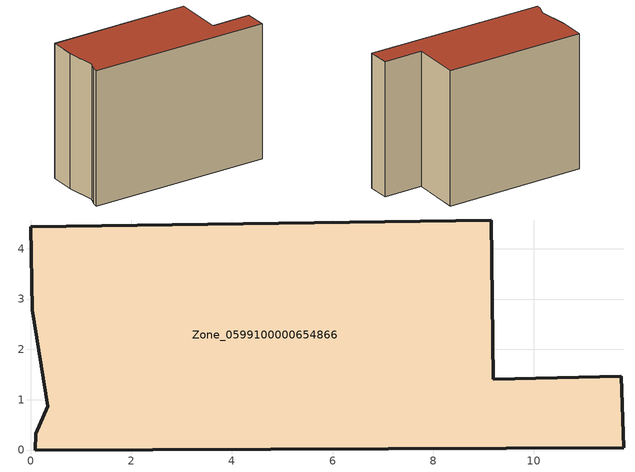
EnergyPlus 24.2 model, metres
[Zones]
Zone_0599100000654866
 floor ground (C_G): 0.1,0.32 0.34,0.87 0.03,2.79 0,4.44 9.15,4.57 9.2,1.41 11.74,1.46 11.79,0.05 0.09,0 z0
 wall outside (C_F): 9.15,4.57 0,4.44 0.03,2.79 0.34,0.87 0.1,0.32 0.09,0 11.79,0.05 11.74,1.46 9.2,1.41 9.15,4.57 z0:8.94
 roof outside (C_R): 0.34,0.87 0.1,0.32 0.09,0 11.79,0.05 11.74,1.46 9.2,1.41 9.15,4.57 0,4.44 0.03,2.79 z8.94
[BUILDING]
Pand.0599100000654866: North Axis=0; Terrain=City; Loads Convergence Tolerance Value=0.04; Temperature Convergence Tolerance Value=0.4; Solar Distribution=FullExterior; Maximum Number of Warmup Days=25; Minimum Number of Warmup Days=1
[Site:Location]
Rotterdam.The.Hague.AP_ZH_NLD Design_Conditions: Latitude=51.96; Longitude=4.45; Time Zone=1; Elevation=-4.5
[SITE:GROUNDTEMPERATURE:BUILDINGSURFACE]
18, 18, 18, 18, 18, 18, 18, 18, 18, 18, 18, 18
[MATERIAL] Thermal Absorptance=0.9; Solar Absorptance=0.7; Visible Absorptance=0.7
Name | Roughness | Thickness | Conductivity | Density | Specific Heat
G.TI.1946 | MediumSmooth | 0.15 | 1 | 540 | 1210
F.TI.1946 | Rough | 0.3 | 0.857143 | 1920 | 840
R.TI.1946 | MediumRough | 0.2 | 0.1 | 1500 | 1000
[CONSTRUCTION]
C_G: G.TI.1946
C_F: F.TI.1946
C_R: R.TI.1946
[ZONE]
Zone_0599100000654866: Type=1; Multiplier=1; Ceiling Height=Autocalculate; Volume=Autocalculate; Floor Area=autocalculate; Part of Total Floor Area=Yes
[ZONEINFILTRATION:DESIGNFLOWRATE]
Infil_Zone_0599100000654866: Zone or ZoneList or Space or SpaceList=Zone_0599100000654866; Schedule=AlwaysOn; Design Flow Rate Calculation Method=Flow/Area; Flow Rate per Floor Area=0.003; Constant Term Coefficient=1; Temperature Term Coefficient=0; Velocity Term Coefficient=0; Velocity Squared Term Coefficient=0
[HVACTEMPLATE:ZONE:IDEALLOADSAIRSYSTEM]
Zone_0599100000654866: Maximum Heating Supply Air Temperature=50; Minimum Cooling Supply Air Temperature=13; Maximum Heating Supply Air Humidity Ratio=0.0156; Minimum Cooling Supply Air Humidity Ratio=0.0077; Heating Limit=NoLimit; Cooling Limit=NoLimit; Dehumidification Control Type=ConstantSensibleHeatRatio; Cooling Sensible Heat Ratio=0.7; Dehumidification Setpoint=60; Humidification Control Type=None; Humidification Setpoint=30; Outdoor Air Method=None; Outdoor Air Flow Rate per Person=0.00944; Outdoor Air Flow Rate per Zone Floor Area=0; Outdoor Air Flow Rate per Zone=0; Demand Controlled Ventilation Type=None; Outdoor Air Economizer Type=NoEconomizer; Heat Recovery Type=None; Sensible Heat Recovery Effectiveness=0.7; Latent Heat Recovery Effectiveness=0.65
[ZONECONTROL:THERMOSTAT]
ThermostatControl_Zone_0599100000654866: Zone or ZoneList=Zone_0599100000654866; Control Type Schedule=DualSetpointControlType; Control 1=Thermostat_Zone_0599100000654866; Temperature Difference Between Cutout And Setpoint=0
[THERMOSTATSETPOINT:DUALSETPOINT]
Thermostat_Zone_0599100000654866: Heating Setpoint Temperature Schedule=HeatingSetpoint_Zone_0599100000654866; Cooling Setpoint Temperature Schedule=CoolingSetpoint_Zone_0599100000654866
[SCHEDULE:COMPACT]
HeatingSetpoint_Zone_0599100000654866: Through: 12/31, For: AllDays, Until: 24:00, 21
CoolingSetpoint_Zone_0599100000654866: Through: 12/31, For: AllDays, Until: 24:00, 24
DualSetpointControlType: Through: 12/31, For: AllDays, Until: 24:00, 4
AlwaysOn: Through: 12/31, For: AllDays, Until: 24:00, 1
